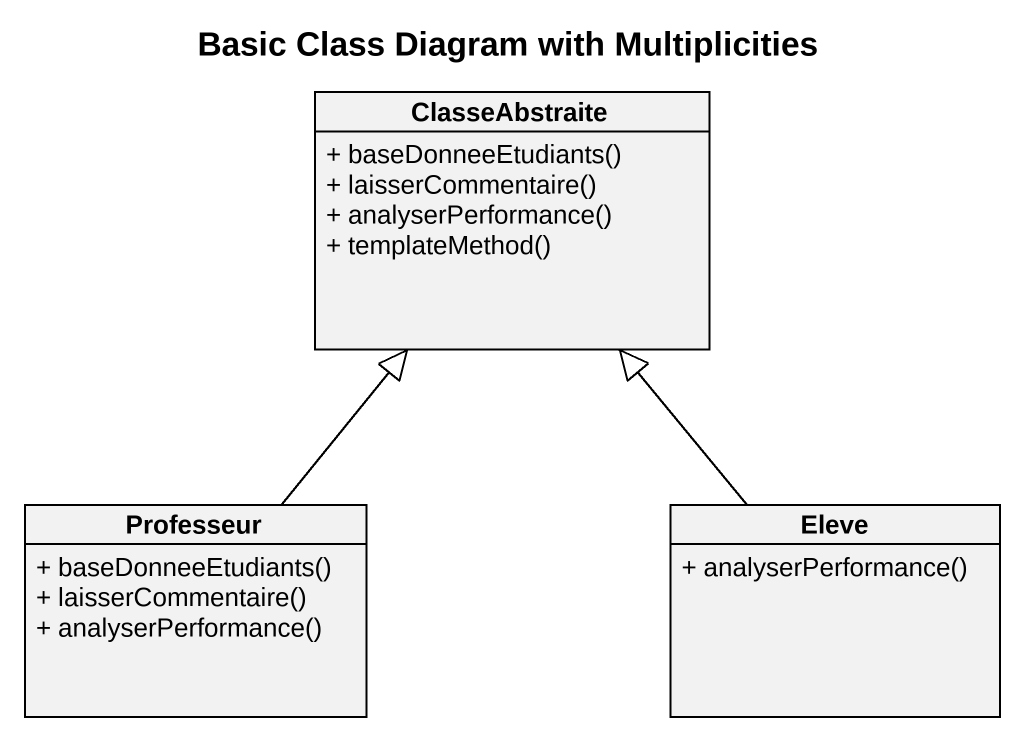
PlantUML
@startuml
title Basic Class Diagram with Multiplicities
hide circle
hide empty members
skinparam classAttributeIconSize 0
class ClasseAbstraite {
  + baseDonneeEtudiants()
  + laisserCommentaire()
  + analyserPerformance()
  + templateMethod()
}
class Professeur {
  + baseDonneeEtudiants()
  + laisserCommentaire()
  + analyserPerformance()
}
class Eleve {
  + analyserPerformance()
}
Professeur -up-|> ClasseAbstraite
Eleve -up-|> ClasseAbstraite
@enduml
